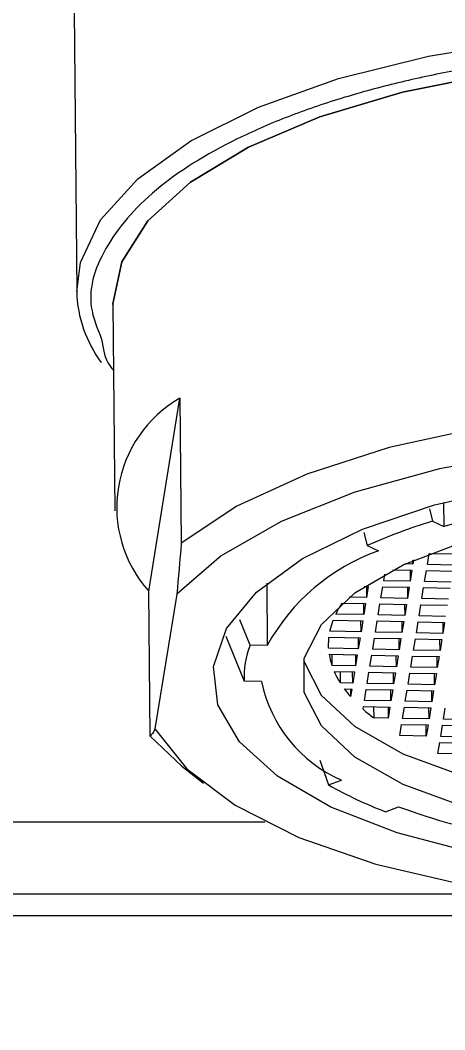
# Model space of a CAD drawing. Extents: x 0 to 3160, y 0 to 2315.
# Drawn here: x 1034.05 to 1042.85, y 454.48 to 475.38 of the extents above; entities that cross this region are included whole.
import ezdxf

# ---------------------------------------------------------------- set-up
doc = ezdxf.new("R2010")
doc.units = 0
doc.header["$LTSCALE"] = 10
doc.header["$MEASUREMENT"] = 0
doc.header["$PDMODE"] = 3
doc.header["$PDSIZE"] = -10
doc.layers.get('0').update_dxf_attribs({"linetype": 'CONTINUOUS'})
doc.layers.get('DEFPOINTS').update_dxf_attribs({"linetype": 'CONTINUOUS'})
doc.styles.add('Daelim Dimension', font='')
doc.styles.get('Daelim Dimension').set_extended_font_data('나눔고딕')
doc.dimstyles.new('DEFAULT', dxfattribs={"dimscale": 2, "dimtxt": 2, "dimasz": 2, "dimexe": 0, "dimexo": 2, "dimgap": 1, "dimtad": 1, "dimdec": 1, "dimzin": 9, "dimdsep": 46, "dimtxsty": 'Daelim Dimension', "dimcen": 0.5, "dimclrd": 252, "dimclre": 252, "dimclrt": 3, "dimadec": 1, "dimazin": 0, "dimtfac": 1, "dimtdec": 1, "dimtix": 1, "dimtmove": 0, "dimatfit": 3, "dimfxl": 1, "dimtolj": 1, "dimtzin": 1, "dimlwd": 9, "dimlwe": 9, "dimarcsym": 0})

# ---------------------------------------------------------------- blocks, each defined once
blk = doc.blocks.new('*D11')
at = {"color": 5, "lineweight": 9, "ltscale": 0.5, "transparency": 16777216}
for p, q in [((941.832, 496.19), (941.832, 325.19)), ((1141.832, 496.19), (1141.832, 325.19)), ((949.832, 327.19), (1133.832, 327.19))]:
    blk.add_line(p, q, dxfattribs=at)
at = {"color": 5, "ltscale": 0.5, "transparency": 16777216}
for points in [[(949.832, 328.523), (949.832, 325.857), (941.832, 327.19)], [(1133.832, 328.523), (1133.832, 325.857), (1141.832, 327.19)]]:
    blk.add_solid(points, dxfattribs=at)
at = {"layer": 'DEFPOINTS', "color": 0, "ltscale": 0.5, "transparency": 16777216}
for p in [(941.832, 500.19), (1141.832, 500.19), (1141.832, 327.19)]:
    blk.add_point(p, dxfattribs=at)
at = {"color": 7, "ltscale": 0.5, "transparency": 16777216, "insert": (1041.832, 339.125), "char_height": 20, "attachment_point": 5, "style": 'Daelim Dimension'}
blk.add_mtext('\\A1;{\\H0.75x;벽배관참고:110~200}', dxfattribs=at)

msp = doc.modelspace()

# ---------------------------------------------------------------- linework, layer by layer
at = {"color": 7, "linetype": 'Continuous', "lineweight": 15}
for p, q in [((1035.166, 475.576), (1035.22, 469.757)), ((1035.972, 469.491), (1036.012, 465.22)), ((1036.714, 463.558), (1037.359, 467.554)), ((1037.359, 467.554), (1037.387, 464.554)), ((1042.825, 465.395), (1042.83, 464.897)), ((1042.534, 465.261), (1042.596, 465.007)), ((1042.596, 465.007), (1042.83, 464.897)), ((1041.175, 464.772), (1041.24, 464.502)), ((1041.24, 464.502), (1041.474, 464.392)), ((1042.49, 464.111), (1042.526, 464.337)), ((1042.535, 464.34), (1043.076, 464.329)), ((1042.191, 464.117), (1042.19, 464.197)), ((1042.205, 464.204), (1042.191, 464.117)), ((1041.585, 463.774), (1041.607, 463.913)), ((1041.773, 464), (1042.17, 463.992)), ((1042.191, 464.117), (1042.02, 464.121)), ((1042.131, 463.993), (1042.133, 463.763)), ((1042.17, 463.992), (1042.133, 463.763)), ((1042.433, 463.757), (1042.47, 463.986)), ((1042.47, 463.986), (1043.018, 463.975)), ((1043.039, 464.1), (1042.49, 464.111)), ((1039.158, 463.722), (1039.17, 462.435)), ((1042.133, 463.763), (1041.585, 463.774)), ((1042.981, 463.746), (1042.433, 463.757)), ((1036.742, 460.558), (1036.714, 463.558)), ((1037.295, 463.499), (1036.843, 460.705)), ((1041.179, 463.657), (1041.265, 463.655)), ((1041.226, 463.656), (1041.228, 463.426)), ((1041.265, 463.655), (1041.228, 463.426)), ((1041.527, 463.42), (1041.564, 463.649)), ((1041.564, 463.649), (1042.113, 463.638)), ((1042.074, 463.639), (1042.076, 463.409)), ((1042.113, 463.638), (1042.076, 463.409)), ((1042.375, 463.403), (1042.412, 463.632)), ((1042.412, 463.632), (1042.961, 463.621)), ((1040.719, 463.311), (1041.208, 463.301)), ((1041.228, 463.426), (1040.868, 463.434)), ((1041.171, 463.072), (1041.169, 463.302)), ((1041.208, 463.301), (1041.171, 463.072)), ((1041.47, 463.066), (1041.507, 463.295)), ((1041.507, 463.295), (1042.056, 463.284)), ((1042.076, 463.409), (1041.527, 463.42)), ((1042.924, 463.391), (1042.375, 463.403)), ((1041.171, 463.072), (1040.588, 463.084)), ((1042.017, 463.285), (1042.019, 463.055)), ((1042.056, 463.284), (1042.019, 463.055)), ((1042.318, 463.049), (1042.355, 463.278)), ((1042.355, 463.278), (1042.904, 463.266)), ((1038.815, 462.442), (1038.602, 462.965)), ((1040.467, 462.731), (1040.534, 462.96)), ((1040.534, 462.96), (1041.151, 462.947)), ((1041.114, 462.718), (1041.112, 462.948)), ((1041.151, 462.947), (1041.114, 462.718)), ((1041.413, 462.712), (1041.45, 462.941)), ((1041.45, 462.941), (1041.999, 462.93)), ((1042.019, 463.055), (1041.47, 463.066)), ((1041.96, 462.931), (1041.962, 462.701)), ((1041.999, 462.93), (1041.962, 462.701)), ((1042.261, 462.694), (1042.298, 462.924)), ((1042.298, 462.924), (1042.847, 462.912)), ((1042.867, 463.037), (1042.318, 463.049)), ((1042.808, 462.913), (1042.81, 462.683)), ((1042.847, 462.912), (1042.81, 462.683)), ((1041.114, 462.718), (1040.467, 462.731)), ((1041.962, 462.701), (1041.413, 462.712)), ((1042.81, 462.683), (1042.261, 462.694)), ((1038.313, 462.628), (1038.694, 461.692)), ((1040.44, 462.376), (1040.447, 462.606)), ((1040.447, 462.606), (1041.094, 462.593)), ((1041.054, 462.594), (1041.057, 462.364)), ((1041.094, 462.593), (1041.057, 462.364)), ((1041.356, 462.358), (1041.393, 462.587)), ((1041.393, 462.587), (1041.942, 462.576)), ((1041.905, 462.346), (1041.902, 462.576)), ((1041.942, 462.576), (1041.905, 462.346)), ((1042.204, 462.34), (1042.241, 462.569)), ((1042.241, 462.569), (1042.79, 462.558)), ((1042.753, 462.329), (1042.75, 462.559)), ((1042.79, 462.558), (1042.753, 462.329)), ((1039.17, 462.435), (1038.815, 462.442)), ((1041.057, 462.364), (1040.44, 462.376)), ((1040.454, 462.251), (1041.036, 462.239)), ((1040.508, 462.25), (1040.51, 462.02)), ((1041.905, 462.346), (1041.356, 462.358)), ((1042.753, 462.329), (1042.204, 462.34)), ((1040.997, 462.24), (1040.999, 462.01)), ((1041.036, 462.239), (1040.999, 462.01)), ((1041.299, 462.004), (1041.336, 462.233)), ((1041.336, 462.233), (1041.884, 462.221)), ((1041.847, 461.992), (1041.845, 462.222)), ((1041.884, 462.221), (1041.847, 461.992)), ((1042.147, 461.986), (1042.184, 462.215)), ((1042.184, 462.215), (1042.732, 462.204)), ((1042.695, 461.975), (1042.693, 462.205)), ((1042.732, 462.204), (1042.695, 461.975)), ((1040.999, 462.01), (1040.51, 462.02)), ((1040.559, 461.893), (1040.979, 461.885)), ((1040.68, 461.891), (1040.682, 461.661)), ((1040.942, 461.656), (1040.94, 461.885)), ((1040.979, 461.885), (1040.942, 461.656)), ((1041.241, 461.649), (1041.278, 461.879)), ((1041.278, 461.879), (1041.827, 461.867)), ((1041.847, 461.992), (1041.299, 462.004)), ((1041.79, 461.638), (1041.788, 461.868)), ((1041.827, 461.867), (1041.79, 461.638)), ((1042.089, 461.632), (1042.126, 461.861)), ((1042.126, 461.861), (1042.675, 461.85)), ((1042.695, 461.975), (1042.147, 461.986)), ((1042.638, 461.621), (1042.636, 461.851)), ((1042.675, 461.85), (1042.638, 461.621)), ((1039.049, 461.685), (1038.694, 461.692)), ((1040.942, 461.656), (1040.682, 461.661)), ((1041.79, 461.638), (1041.241, 461.649)), ((1042.638, 461.621), (1042.089, 461.632)), ((1040.768, 461.534), (1040.922, 461.531)), ((1040.895, 461.531), (1040.897, 461.374)), ((1040.922, 461.531), (1040.897, 461.374)), ((1041.184, 461.295), (1041.221, 461.524)), ((1041.221, 461.524), (1041.77, 461.513)), ((1041.733, 461.284), (1041.731, 461.514)), ((1041.77, 461.513), (1041.733, 461.284)), ((1042.032, 461.278), (1042.069, 461.507)), ((1042.069, 461.507), (1042.618, 461.496)), ((1042.581, 461.267), (1042.579, 461.497)), ((1042.618, 461.496), (1042.581, 461.267)), ((1041.733, 461.284), (1041.184, 461.295)), ((1042.581, 461.267), (1042.032, 461.278)), ((1041.155, 461.116), (1041.164, 461.17)), ((1041.164, 461.17), (1041.713, 461.159)), ((1041.375, 461.166), (1041.377, 460.936)), ((1041.674, 461.16), (1041.676, 460.93)), ((1041.713, 461.159), (1041.676, 460.93)), ((1041.975, 460.924), (1042.012, 461.153)), ((1042.012, 461.153), (1042.561, 461.142)), ((1042.524, 460.913), (1042.522, 461.143)), ((1042.561, 461.142), (1042.524, 460.913)), ((1042.823, 460.906), (1042.86, 461.136)), ((1041.676, 460.93), (1041.377, 460.936)), ((1041.918, 460.57), (1041.955, 460.799)), ((1041.955, 460.799), (1042.504, 460.788)), ((1042.524, 460.913), (1041.975, 460.924)), ((1042.467, 460.559), (1042.465, 460.788)), ((1042.504, 460.788), (1042.467, 460.559)), ((1042.766, 460.552), (1042.803, 460.782)), ((1042.803, 460.782), (1043.352, 460.77)), ((1043.372, 460.895), (1042.823, 460.906)), ((1042.467, 460.559), (1041.918, 460.57)), ((1036.742, 460.558), (1037.399, 459.937)), ((1042.709, 460.198), (1042.746, 460.427)), ((1042.746, 460.427), (1043.295, 460.416)), ((1043.315, 460.541), (1042.766, 460.552)), ((1043.258, 460.187), (1042.709, 460.198)), ((1040.259, 460.062), (1040.44, 459.547)), ((1037.399, 459.937), (1037.846, 459.582)), ((1040.44, 459.547), (1040.708, 459.647)), ((1041.624, 458.991), (1041.892, 459.09)), ((1171.845, 456.832), (911.818, 456.832))]:
    msp.add_line(p, q, dxfattribs=at)
at = {"color": 8, "linetype": 'Continuous', "lineweight": 15}
for p, q in [((912.267, 458.779), (1039.129, 458.779)), ((1044.55, 457.281), (912.267, 457.281))]:
    msp.add_line(p, q, dxfattribs=at)
at = {"color": 8, "linetype": 'Continuous', "lineweight": 15, "flags": 128}
msp.add_lwpolyline([(1035.22, 469.759), (1035.296, 470.361), (1035.715, 471.249), (1036.486, 472.097), (1037.587, 472.882), (1038.987, 473.58), (1040.645, 474.171), (1042.514, 474.639), (1044.54, 474.97), (1046.665, 475.155), (1048.827, 475.187), (1050.964, 475.067)], dxfattribs=at)
at = {"color": 7, "linetype": 'Continuous', "lineweight": 15, "flags": 128}
for points in [[(1035.972, 469.491), (1035.972, 469.511), (1036.155, 470.381), (1036.696, 471.228), (1037.58, 472.025), (1038.78, 472.749), (1040.259, 473.377), (1041.972, 473.891), (1043.868, 474.274), (1045.888, 474.515), (1047.972, 474.607), (1050.056, 474.547), (1052.076, 474.337), (1053.972, 473.983), (1055.685, 473.495), (1057.164, 472.89), (1058.364, 472.185), (1059.248, 471.401), (1059.789, 470.562), (1059.971, 469.714)], [(1059.971, 469.714), (1059.789, 470.562), (1059.248, 471.401), (1058.364, 472.185), (1057.164, 472.89), (1055.685, 473.495), (1053.972, 473.983), (1052.076, 474.337), (1050.056, 474.547), (1047.972, 474.607), (1045.888, 474.515), (1043.868, 474.274), (1041.972, 473.891), (1040.259, 473.377), (1038.78, 472.749), (1037.58, 472.025), (1036.696, 471.228), (1036.155, 470.381), (1035.972, 469.511), (1035.972, 469.491)], [(1059.337, 464.105), (1058.44, 464.908), (1057.212, 465.629), (1055.694, 466.245), (1053.932, 466.736), (1051.984, 467.088), (1049.91, 467.289), (1047.777, 467.333), (1045.652, 467.218), (1043.603, 466.948), (1041.695, 466.531), (1039.988, 465.981), (1038.537, 465.315), (1037.387, 464.554)], [(1059.244, 463.05), (1058.587, 463.873), (1057.581, 464.63), (1056.259, 465.296), (1054.666, 465.849), (1052.854, 466.27), (1050.883, 466.547), (1048.817, 466.668), (1046.726, 466.632), (1044.679, 466.438), (1042.743, 466.093), (1040.983, 465.609), (1039.455, 465.001), (1038.212, 464.29), (1037.295, 463.499)], [(1043.461, 458.135), (1041.862, 458.552), (1040.486, 459.088), (1039.384, 459.726), (1038.594, 460.441), (1038.146, 461.208), (1038.055, 461.999), (1038.326, 462.786), (1038.948, 463.54), (1039.898, 464.234), (1041.143, 464.843), (1042.637, 465.344), (1044.327, 465.721)], [(1043.253, 459.091), (1041.987, 459.557), (1040.986, 460.124), (1040.293, 460.768), (1039.938, 461.46), (1039.938, 462.171), (1040.293, 462.868), (1040.986, 463.523), (1041.987, 464.105), (1043.253, 464.59)], [(1039.927, 462.12), (1039.933, 462.096), (1040.287, 461.404), (1040.98, 460.76), (1041.981, 460.193), (1043.247, 459.727), (1044.723, 459.383), (1046.343, 459.176), (1048.038, 459.115), (1049.732, 459.202), (1051.352, 459.434), (1052.828, 459.801), (1054.094, 460.286), (1055.095, 460.868), (1055.788, 461.523), (1056.143, 462.22), (1056.154, 462.271)], [(1036.843, 460.705), (1037.5, 459.882), (1038.506, 459.125), (1039.828, 458.459), (1041.421, 457.906), (1043.233, 457.484), (1045.205, 457.208), (1047.27, 457.086), (1049.361, 457.123), (1051.408, 457.317), (1053.344, 457.662), (1055.104, 458.146), (1056.632, 458.754), (1057.875, 459.465), (1058.793, 460.256)]]:
    msp.add_lwpolyline(points, dxfattribs=at)
at = {"color": 7, "linetype": 'Continuous', "lineweight": 15}
for centre, radius, start, end in [((1037.813, 469.839), 2.595, 181.7688, 216.6288), ((1038.654, 465.294), 2.604, 119.8166, 221.8349), ((1047.99, 447.058), 18.57, 90.7457, 106.1325), ((1045.958, 453.896), 11.608, 106.8351, 113.9782), ((1042.895, 460.385), 4.252, 109.5159, 151.1712), ((1042.288, 462.259), 1.889, 146.1624, 154.1155), ((1040.396, 461.802), 1.706, 157.9608, 183.6907), ((1041.851, 462.47), 1.414, 188.904, 198.55), ((1042.175, 462.599), 1.764, 203.5992, 212.148), ((1041.86, 462.279), 2.873, 191.9241, 246.3626), ((1042.658, 462.926), 2.348, 216.3792, 221.3812), ((1043.554, 463.841), 3.63, 228.6367, 233.1514), ((1044.675, 467.024), 8.593, 240.474, 249.2065), ((1047.326, 474.25), 16.104, 250.2796, 267.2129)]:
    msp.add_arc(centre, radius, start, end, dxfattribs=at)
at = {"color": 8, "linetype": 'Continuous', "lineweight": 15}
msp.add_open_spline([(1050.896, 474.672), (1049.729, 474.74), (1047.861, 474.85), (1045.201, 474.67), (1043.358, 474.411), (1041.869, 474.092), (1040.733, 473.784), (1039.652, 473.417), (1038.279, 472.831), (1036.831, 471.954), (1035.768, 470.743), (1035.382, 469.646), (1035.646, 468.999), (1035.737, 468.777)], degree=3, knots=[0, 0, 0, 0, 0.145302, 0.232429, 0.32984, 0.383704, 0.437547, 0.495984, 0.5544, 0.678033, 0.805472, 0.932911, 1, 1, 1, 1], dxfattribs=at)
at = {"color": 7, "linetype": 'Continuous', "lineweight": 15}
msp.add_open_spline([(1035.737, 468.777), (1035.764, 468.585), (1035.794, 468.362), (1035.962, 468.153), (1035.985, 468.125)], degree=3, knots=[0, 0, 0, 0, 0.861719, 1, 1, 1, 1], dxfattribs=at)
for points in [[(1037.387, 464.554), (1037.357, 464.186), (1037.326, 463.833), (1037.295, 463.499)], [(1036.843, 460.705), (1036.809, 460.63), (1036.775, 460.584), (1036.742, 460.558)]]:
    msp.add_open_spline(points, degree=3, dxfattribs=at)

# ---------------------------------------------------------------- dimensions: what is measured, and where the dimension line sits
at = {"color": 5, "ltscale": 0.5}
dim = msp.add_linear_dim(base=(1141.832, 327.19), p1=(941.832, 500.19), p2=(1141.832, 500.19), text='{\\H0.75x;벽배관참고:110~<>}', dimstyle='DEFAULT', override={"dimtxt": 10, "dimasz": 4, "dimexe": 1, "dimdec": 0, "dimclrd": 5, "dimclre": 5, "dimclrt": 7}, dxfattribs=at)
dim.commit()
dim.dimension.update_dxf_attribs({"geometry": '*D11', "text_midpoint": (1041.832, 339.125)})

doc.saveas('drawing.dxf')
